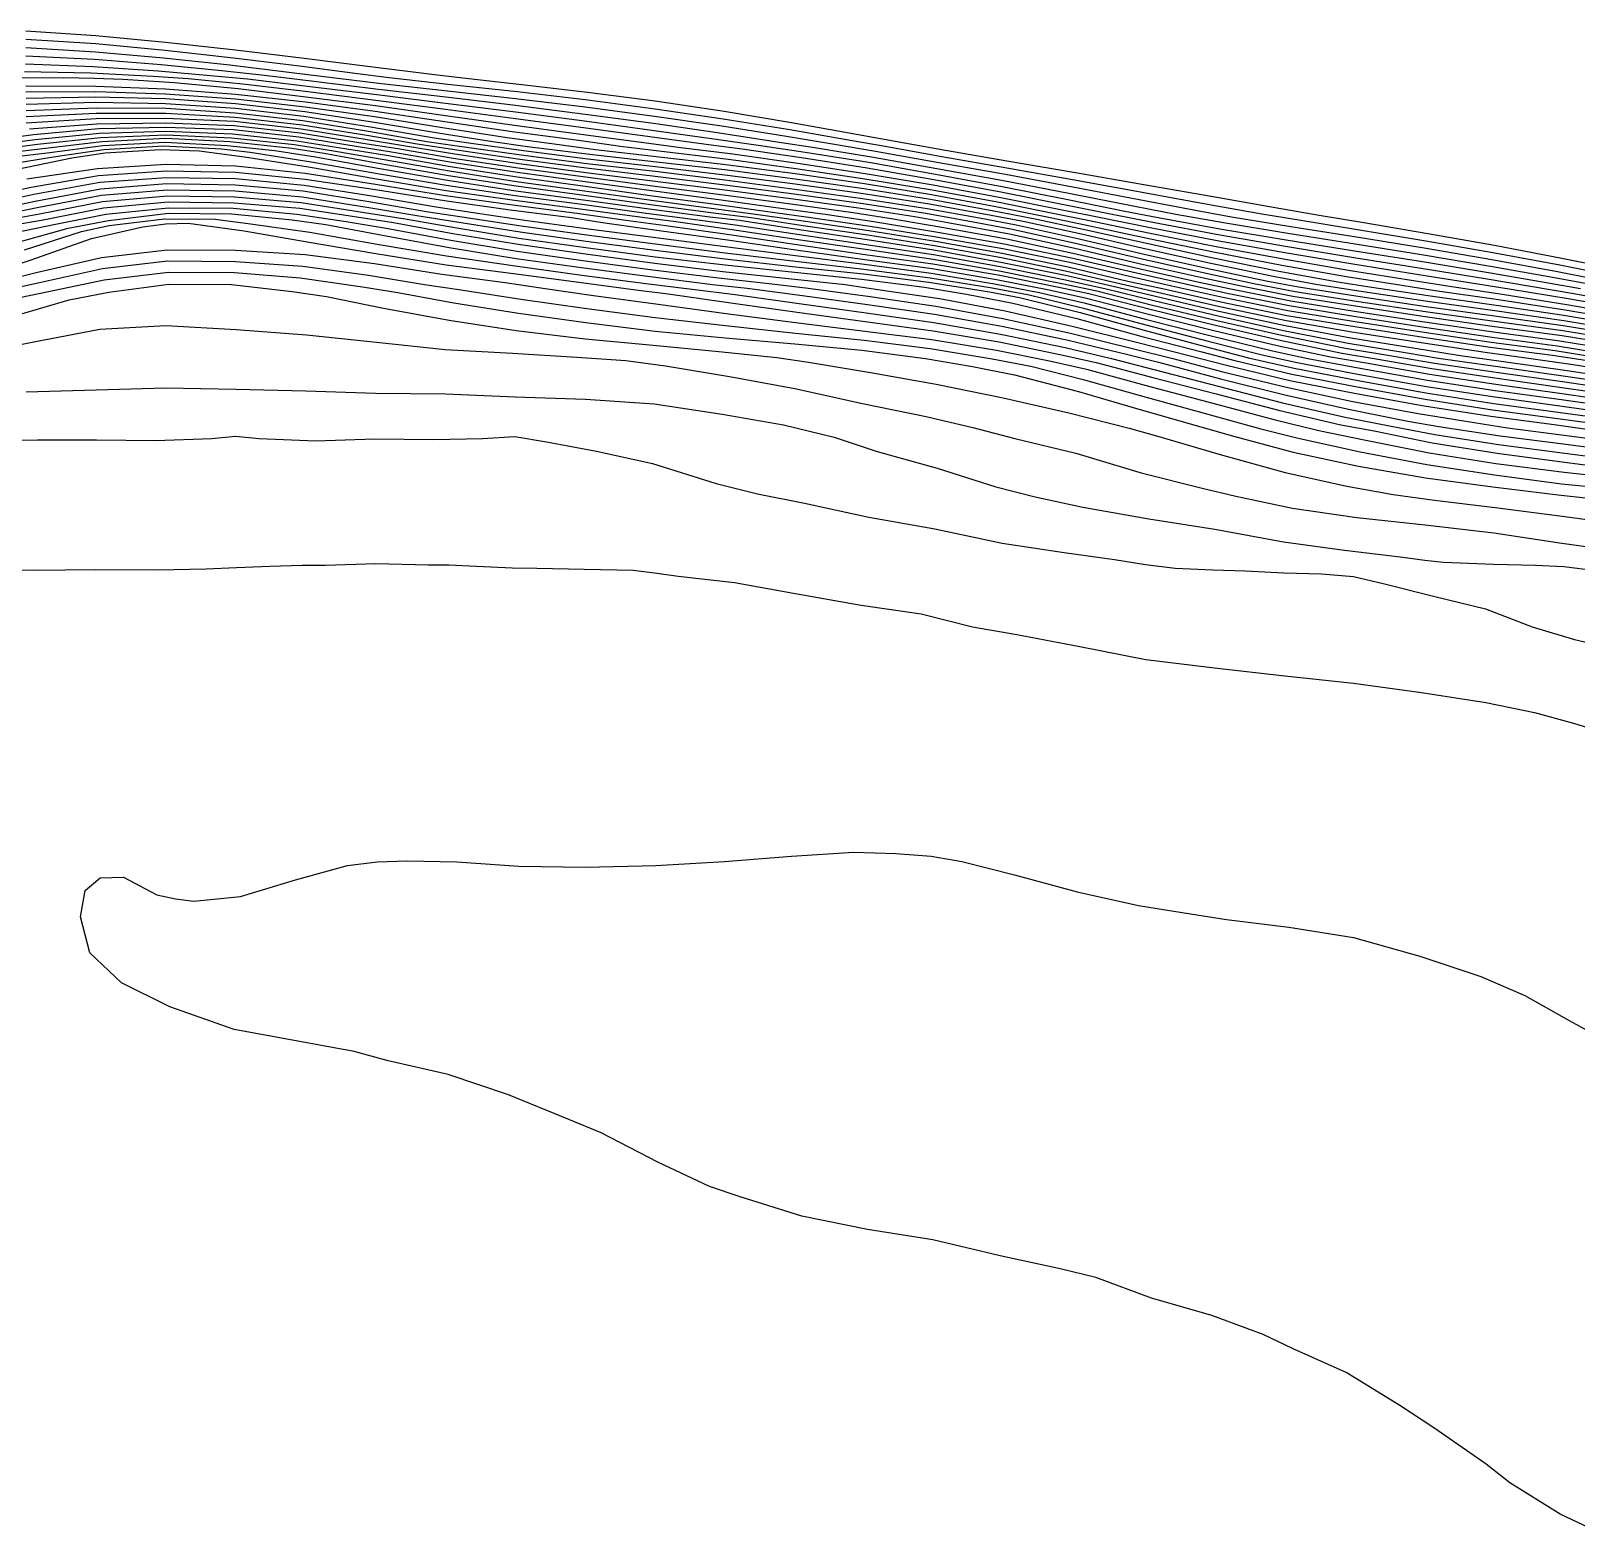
# Model space of a CAD drawing. Header units: feet. Extents: x 333642 to 335017, y 470420 to 471851.
# Drawn here: x 334462.9 to 334573.3, y 471728.4 to 471835.8 of the extents above; entities that cross this region are included whole.
import ezdxf

# ---------------------------------------------------------------- set-up
doc = ezdxf.new("R2010")
doc.units = ezdxf.units.FT
doc.header["$MEASUREMENT"] = 0
doc.layers.add('Contour', color=7, linetype='CONTINUOUS', true_color=0xffffff)

msp = doc.modelspace()

# ---------------------------------------------------------------- linework, layer by layer
at = {"layer": 'Contour', "color": 18, "linetype": 'Continuous', "true_color": 0x000000}
for points, elevation in [([(334462.501088, 471835.7799), (334467.489903, 471835.446733), (334472.476053, 471834.972446), (334477.488289, 471834.426048), (334482.382607, 471833.834665), (334487.11343, 471833.234944), (334491.510637, 471832.681568), (334493.729625, 471832.413193), (334497.946185, 471831.944608), (334502.646708, 471831.399627), (334507.491522, 471830.771486), (334512.427816, 471830.041396), (334517.245592, 471829.238152), (334521.882017, 471828.400734), (334525.320816, 471827.773401), (334528.255279, 471827.240314), (334532.777917, 471826.456708), (334537.551822, 471825.646388), (334542.435166, 471824.804569), (334547.245109, 471823.958006), (334551.824099, 471823.149597), (334554.972721, 471822.612478), (334558.169611, 471822.072312), (334562.740552, 471821.304588), (334567.503278, 471820.458847), (334572.30863, 471819.540041), (334577.0028, 471818.592769)], -21.5), ([(334462.498303, 471834.58634), (334467.484216, 471834.293028), (334472.339442, 471833.864655), (334477.079991, 471833.348536), (334481.484667, 471832.810777), (334483.63198, 471832.547184), (334487.930291, 471832.027134), (334492.636691, 471831.490605), (334497.502026, 471830.952791), (334502.494903, 471830.353423), (334507.441748, 471829.689087), (334512.250446, 471828.987705), (334516.882003, 471828.24139), (334520.318092, 471827.673856), (334523.247693, 471827.180962), (334527.777298, 471826.380691), (334532.546686, 471825.525956), (334537.348075, 471824.63056), (334542.104897, 471823.715236), (334546.508289, 471822.882318), (334548.68976, 471822.489392), (334552.940526, 471821.791945), (334557.642564, 471821.050505), (334562.480171, 471820.263904), (334567.30887, 471819.441623), (334572.011938, 471818.577302), (334576.109697, 471817.77725)], -20.5), ([(334462.499577, 471835.183141), (334467.486914, 471834.869904), (334472.465099, 471834.405719), (334477.333804, 471833.860527), (334482.049909, 471833.281796), (334486.214402, 471832.744413), (334488.479133, 471832.450081), (334492.883839, 471831.95288), (334497.61799, 471831.435811), (334502.495247, 471830.870959), (334507.483759, 471830.218963), (334512.358297, 471829.500193), (334517.108768, 471828.718273), (334521.57057, 471827.931566), (334523.928807, 471827.529212), (334527.981299, 471826.807417), (334532.647748, 471825.986857), (334537.471079, 471825.135948), (334542.321285, 471824.249867), (334546.996254, 471823.397383), (334550.866916, 471822.708842), (334553.380335, 471822.283819), (334557.84387, 471821.563589), (334562.588636, 471820.778441), (334567.388319, 471819.944766), (334572.183767, 471819.047645), (334576.733406, 471818.139577)], -21), ([(334462.497268, 471833.989501), (334467.406682, 471833.750915), (334472.178046, 471833.378682), (334476.728987, 471832.912825), (334479.561515, 471832.614627), (334483.088866, 471832.187035), (334487.70587, 471831.622859), (334492.53416, 471831.056363), (334497.503417, 471830.471764), (334502.4946, 471829.835876), (334507.362063, 471829.173258), (334512.083474, 471828.494192), (334516.513265, 471827.798444), (334518.742351, 471827.460242), (334522.949628, 471826.778169), (334527.633983, 471825.94961), (334532.400785, 471825.083235), (334537.195014, 471824.162848), (334541.781374, 471823.240462), (334544.71684, 471822.68733), (334548.120533, 471822.073391), (334552.723447, 471821.312919), (334557.540995, 471820.559533), (334562.42991, 471819.772405), (334567.213222, 471818.965661), (334571.795885, 471818.14714), (334574.885809, 471817.574179)], -20), ([(334461.824291, 471832.417122), (334465.199544, 471832.447904), (334467.409297, 471832.410497), (334469.432244, 471832.329342), (334473.098404, 471832.097375), (334477.674298, 471831.649593), (334482.504919, 471831.076917), (334487.482657, 471830.445571), (334492.505211, 471829.73616), (334497.427033, 471829.037164), (334502.18009, 471828.40247), (334506.672405, 471827.792615), (334509.315919, 471827.446737), (334513.033857, 471826.978802), (334517.69351, 471826.331576), (334522.515447, 471825.589428), (334527.363667, 471824.781541), (334532.090373, 471823.896198), (334536.584691, 471822.977293), (334538.99161, 471822.499587), (334543.007685, 471821.6878), (334547.66618, 471820.789143), (334552.523616, 471819.933613), (334557.369849, 471819.11496), (334562.083867, 471818.364061), (334566.450965, 471817.660713), (334568.549556, 471817.330087), (334572.909767, 471816.616083), (334577.630674, 471815.782681)], -18.5), ([(334462.397603, 471832.870631), (334467.144844, 471832.769841), (334471.607894, 471832.544428), (334474.104116, 471832.373955), (334478.006473, 471832.00627), (334482.667177, 471831.452693), (334487.506109, 471830.837733), (334492.502039, 471830.176606), (334497.512286, 471829.509666), (334502.37555, 471828.868307), (334507.099992, 471828.224791), (334511.500905, 471827.634359), (334513.722669, 471827.338098), (334517.950404, 471826.725121), (334522.641116, 471825.991684), (334527.426211, 471825.164088), (334532.205552, 471824.275284), (334536.825856, 471823.346552), (334540.037212, 471822.695323), (334543.202279, 471822.07082), (334547.755743, 471821.217374), (334552.561601, 471820.389492), (334557.449966, 471819.586717), (334562.255175, 471818.819359), (334566.835825, 471818.067032), (334570.075905, 471817.535595), (334573.182506, 471817.002056), (334577.757592, 471816.179503)], -19), ([(334462.470659, 471833.413868), (334467.295566, 471833.242046), (334471.941996, 471832.936348), (334475.697466, 471832.6019), (334478.337443, 471832.346907), (334482.821411, 471831.815239), (334487.580612, 471831.223991), (334492.499274, 471830.616935), (334497.507615, 471829.990783), (334502.448987, 471829.347179), (334507.255736, 471828.691214), (334511.851089, 471828.049785), (334515.180872, 471827.564976), (334518.216031, 471827.111807), (334522.766079, 471826.388442), (334527.529581, 471825.546646), (334532.29353, 471824.660736), (334537.002231, 471823.729738), (334541.081986, 471822.887934), (334543.461295, 471822.435128), (334547.872442, 471821.635836), (334552.61169, 471820.840192), (334557.499537, 471820.065123), (334562.36672, 471819.286685), (334567.079205, 471818.500079), (334571.487605, 471817.738333), (334573.665623, 471817.352936)], -19.5), ([(334462.499938, 471831.860784), (334467.495356, 471831.829511), (334472.487938, 471831.637714), (334477.486264, 471831.255119), (334482.477156, 471830.715658), (334487.478634, 471830.052306), (334492.452387, 471829.304122), (334497.271028, 471828.591188), (334501.835732, 471827.979432), (334505.004545, 471827.543794), (334508.167773, 471827.15049), (334512.739903, 471826.603867), (334517.556849, 471825.951485), (334522.473449, 471825.213766), (334527.307667, 471824.420844), (334531.971558, 471823.547335), (334536.032808, 471822.722246), (334538.437811, 471822.237207), (334542.884682, 471821.313403), (334547.609562, 471820.371764), (334552.428953, 471819.479745), (334557.200192, 471818.655481), (334561.711523, 471817.938027), (334564.445912, 471817.494377), (334568.059808, 471816.956246), (334572.685289, 471816.225148), (334577.514886, 471815.387876)], -18), ([(334462.501838, 471831.419065), (334467.497859, 471831.444378), (334472.487939, 471831.289301), (334477.483503, 471830.918259), (334482.471383, 471830.358337), (334487.426184, 471829.651974), (334492.280694, 471828.87346), (334496.905264, 471828.162484), (334500.266983, 471827.702813), (334503.225428, 471827.299766), (334507.766766, 471826.777154), (334512.552477, 471826.227361), (334517.501784, 471825.578748), (334522.447987, 471824.85721), (334527.251461, 471824.076825), (334531.848299, 471823.222013), (334535.290677, 471822.540531), (334538.247641, 471821.921979), (334542.800926, 471820.946441), (334547.532129, 471819.965343), (334552.301384, 471819.035276), (334556.922535, 471818.220061), (334560.429852, 471817.665006), (334563.266655, 471817.212664), (334567.787513, 471816.568647), (334572.55414, 471815.834592), (334577.437646, 471815.006933)], -17.5), ([(334462.504666, 471830.977438), (334467.501302, 471831.059317), (334472.488357, 471830.940894), (334477.480617, 471830.581445), (334482.43908, 471830.013133), (334487.271172, 471829.272353), (334491.9727, 471828.48101), (334495.723947, 471827.893641), (334498.358477, 471827.520416), (334502.819825, 471826.960403), (334507.578022, 471826.423043), (334512.482914, 471825.858062), (334517.504324, 471825.207671), (334522.416984, 471824.503314), (334527.182954, 471823.737579), (334531.695877, 471822.906299), (334534.543248, 471822.358527), (334538.092024, 471821.594971), (334542.730746, 471820.57321), (334547.399162, 471819.557549), (334552.096421, 471818.604757), (334556.451093, 471817.818612), (334558.559726, 471817.485378), (334562.919276, 471816.829683), (334567.628657, 471816.17765), (334572.474625, 471815.446919), (334577.380378, 471814.630606)], -17), ([(334462.508411, 471830.535951), (334467.505675, 471830.674363), (334472.48919, 471830.592506), (334477.477609, 471830.244678), (334482.370386, 471829.679287), (334487.136125, 471828.929811), (334491.688597, 471828.139265), (334494.335326, 471827.745441), (334498.065003, 471827.217584), (334502.685114, 471826.629992), (334507.51331, 471826.087897), (334512.482742, 471825.498154), (334517.506932, 471824.836575), (334522.379156, 471824.152613), (334527.099147, 471823.404169), (334531.506637, 471822.6026), (334533.80468, 471822.172571), (334537.963878, 471821.258446), (334542.598991, 471820.196035), (334547.226581, 471819.168304), (334551.787713, 471818.211302), (334554.720586, 471817.674267), (334558.123942, 471817.14252), (334562.724488, 471816.45242), (334567.53778, 471815.798865), (334572.457262, 471815.072135), (334577.320679, 471814.268077)], -16.5), ([(334462.513058, 471830.094651), (334467.510966, 471830.289552), (334472.490436, 471830.244153), (334477.466043, 471829.922241), (334482.301001, 471829.361794), (334486.99513, 471828.609564), (334491.169179, 471827.878562), (334493.494775, 471827.538658), (334497.904928, 471826.909484), (334502.609718, 471826.302378), (334507.485122, 471825.743322), (334512.482569, 471825.138251), (334517.483844, 471824.474193), (334522.310075, 471823.805012), (334526.9472, 471823.080187), (334530.68612, 471822.403307), (334533.310227, 471821.910857), (334537.810562, 471820.917835), (334542.446712, 471819.823361), (334547.034162, 471818.793152), (334551.184308, 471817.899862), (334553.486979, 471817.469695), (334557.891204, 471816.785806), (334562.61834, 471816.075483), (334567.496459, 471815.415103), (334572.425556, 471814.707858), (334577.256657, 471813.916349)], -16), ([(334462.518589, 471829.653583), (334467.51716, 471829.90492), (334472.49209, 471829.895847), (334477.441364, 471829.618708), (334482.248043, 471829.063938), (334486.884415, 471828.315294), (334490.477063, 471827.705051), (334493.317166, 471827.265336), (334497.825823, 471826.607657), (334502.571737, 471825.984091), (334507.483447, 471825.391569), (334512.482396, 471824.778354), (334517.433177, 471824.119604), (334522.199609, 471823.462646), (334526.70143, 471822.770187), (334529.469125, 471822.261623), (334533.042102, 471821.591913), (334537.649639, 471820.582714), (334542.318705, 471819.476667), (334546.886531, 471818.453687), (334550.289235, 471817.722082), (334553.257095, 471817.153792), (334557.788962, 471816.439634), (334562.572897, 471815.713875), (334567.498312, 471815.028021), (334572.386907, 471814.346804), (334577.176789, 471813.570257)], -15.5), ([(334462.524983, 471829.212791), (334467.524241, 471829.5205), (334472.49415, 471829.547602), (334477.412079, 471829.317641), (334482.184697, 471828.769889), (334486.749247, 471828.028346), (334489.776736, 471827.53439), (334493.172132, 471826.981377), (334497.760358, 471826.300207), (334502.539822, 471825.662438), (334507.481721, 471825.039831), (334512.46864, 471824.419606), (334517.353562, 471823.767194), (334522.025547, 471823.127374), (334526.054072, 471822.514355), (334528.407936, 471822.076508), (334532.830726, 471821.258473), (334537.505686, 471820.242414), (334542.192612, 471819.134554), (334546.695003, 471818.124027), (334549.386292, 471817.545019), (334553.07864, 471816.823035), (334557.708394, 471816.086105), (334562.537064, 471815.348484), (334567.49904, 471814.640969), (334572.338222, 471813.98922), (334577.073953, 471813.230766)], -15), ([(334462.742783, 471828.770874), (334467.566295, 471829.138212), (334472.49661, 471829.19943), (334477.377219, 471829.019435), (334482.108687, 471828.480396), (334486.58372, 471827.750477), (334489.079997, 471827.363594), (334493.05329, 471826.688802), (334497.705998, 471825.988063), (334502.512894, 471825.3379), (334507.479944, 471824.688108), (334512.384894, 471824.066617), (334517.184527, 471823.413947), (334521.651753, 471822.802418), (334524.2137, 471822.395937), (334527.997835, 471821.750414), (334532.635568, 471820.908154), (334537.355545, 471819.893926), (334542.079806, 471818.798573), (334546.393937, 471817.820227), (334548.543149, 471817.354577), (334552.938263, 471816.481289), (334557.644102, 471815.727058), (334562.510771, 471814.978842), (334567.424652, 471814.25666), (334572.178401, 471813.614014), (334576.732274, 471812.88126)], -14.5), ([(334458.945331, 471827.834972), (334463.036437, 471828.375907), (334467.710063, 471828.794607), (334472.505476, 471828.887355), (334477.333699, 471828.723968), (334482.013171, 471828.195699), (334486.255283, 471827.504602), (334488.491094, 471827.16765), (334492.951819, 471826.388379), (334497.658902, 471825.671209), (334502.494285, 471825.006609), (334507.41026, 471824.332684), (334512.20479, 471823.708998), (334516.803161, 471823.062056), (334519.809901, 471822.645708), (334523.128568, 471822.148969), (334527.70007, 471821.399957), (334532.452078, 471820.555899), (334537.250535, 471819.559041), (334541.919288, 471818.474257), (334545.41786, 471817.682852), (334548.277693, 471817.050187), (334552.81912, 471816.136047), (334557.588837, 471815.367069), (334562.500104, 471814.60179), (334567.340964, 471813.88362), (334571.993833, 471813.255557), (334576.069158, 471812.601308)], -14), ([(334459.659898, 471827.564077), (334463.161375, 471828.023545), (334467.769132, 471828.477305), (334472.502623, 471828.6197), (334477.273026, 471828.4306), (334481.879286, 471827.915811), (334485.44564, 471827.343915), (334488.277614, 471826.882571), (334492.857454, 471826.078876), (334497.614272, 471825.348108), (334502.478748, 471824.670416), (334507.307167, 471823.994695), (334511.989585, 471823.373095), (334516.038329, 471822.797912), (334518.445041, 471822.464748), (334522.86201, 471821.828791), (334527.573277, 471821.058598), (334532.352825, 471820.212738), (334537.149604, 471819.231522), (334541.707518, 471818.15945), (334544.429595, 471817.550323), (334548.077266, 471816.73106), (334552.726987, 471815.783865), (334557.545506, 471815.003533), (334562.469279, 471814.237604), (334567.274141, 471813.525735), (334571.842046, 471812.916673), (334575.193696, 471812.388923)], -13.5), ([(334460.380845, 471827.31085), (334463.313701, 471827.682596), (334467.839893, 471828.165603), (334472.49845, 471828.356533), (334477.197956, 471828.142559), (334481.711689, 471827.645431), (334484.626704, 471827.189448), (334488.109391, 471826.586837), (334492.781573, 471825.764348), (334497.577815, 471825.022066), (334502.446278, 471824.346586), (334507.240003, 471823.678561), (334511.844322, 471823.065291), (334515.19672, 471822.61084), (334518.241491, 471822.173645), (334522.771394, 471821.513026), (334527.526749, 471820.734758), (334532.294195, 471819.883315), (334537.027574, 471818.910518), (334541.395099, 471817.871606), (334543.558615, 471817.396933), (334547.932144, 471816.401983), (334552.658778, 471815.427479), (334557.515056, 471814.635499), (334562.430221, 471813.876931), (334567.188881, 471813.174467), (334571.648325, 471812.590995), (334574.314042, 471812.178286)], -13), ([(334461.093694, 471827.070909), (334463.499798, 471827.355559), (334467.924858, 471827.860524), (334472.492496, 471828.098804), (334477.104651, 471827.861011), (334481.500873, 471827.387057), (334483.8169, 471827.037077), (334487.976289, 471826.282878), (334492.720302, 471825.445818), (334497.547912, 471824.693593), (334502.406462, 471824.025848), (334507.156342, 471823.36789), (334511.659922, 471822.768051), (334514.349996, 471822.426761), (334518.081846, 471821.870369), (334522.699502, 471821.191293), (334527.473697, 471820.425699), (334532.252724, 471819.565283), (334536.937615, 471818.60421), (334540.818659, 471817.692265), (334543.400471, 471817.105541), (334547.862218, 471816.072661), (334552.625845, 471815.075153), (334557.452155, 471814.230232), (334562.262694, 471813.494391), (334566.82812, 471812.814759), (334569.948334, 471812.386845), (334573.133765, 471811.92077), (334577.75864, 471811.18765)], -12.5), ([(334461.600787, 471826.763552), (334464.015762, 471827.070042), (334467.995816, 471827.574169), (334472.441148, 471827.832131), (334476.894406, 471827.590218), (334480.305225, 471827.22113), (334483.212755, 471826.772208), (334487.795903, 471825.944717), (334492.631907, 471825.102054), (334497.535636, 471824.350996), (334502.356594, 471823.70838), (334507.049958, 471823.063509), (334511.396729, 471822.487291), (334513.532351, 471822.237461), (334517.954323, 471821.557076), (334522.641432, 471820.86429), (334527.42542, 471820.115459), (334532.204791, 471819.25058), (334536.832232, 471818.30413), (334540.232872, 471817.519142), (334543.268047, 471816.804171), (334547.802889, 471815.738311), (334552.535418, 471814.720012), (334557.241189, 471813.823443), (334561.823172, 471813.091653), (334564.91518, 471812.599194), (334568.160115, 471812.132813), (334572.711123, 471811.501627), (334577.55681, 471810.767162)], -12), ([(334461.817681, 471826.347376), (334464.925424, 471826.840013), (334468.064702, 471827.308616), (334472.31643, 471827.568107), (334476.474797, 471827.35329), (334478.522521, 471827.117547), (334482.8879, 471826.426496), (334487.643398, 471825.585451), (334492.553469, 471824.743718), (334497.488458, 471824.013051), (334502.261767, 471823.381295), (334506.845729, 471822.75347), (334510.191334, 471822.31371), (334513.217983, 471821.917542), (334517.811998, 471821.216789), (334522.574632, 471820.516475), (334527.400519, 471819.785099), (334532.149226, 471818.939717), (334536.708453, 471818.011402), (334539.644721, 471817.350029), (334543.156924, 471816.49451), (334547.745158, 471815.401235), (334552.420131, 471814.363469), (334557.047725, 471813.451463), (334561.263168, 471812.758801), (334563.497237, 471812.39035), (334567.904601, 471811.750261), (334572.593206, 471811.095844), (334577.504224, 471810.365039)], -11.5), ([(334461.982814, 471825.916526), (334465.791677, 471826.696039), (334468.154772, 471827.058542), (334472.121006, 471827.308865), (334474.88204, 471827.194321), (334478.119407, 471826.771263), (334482.706208, 471826.051942), (334487.55332, 471825.209767), (334492.550612, 471824.378052), (334497.425615, 471823.679164), (334502.132257, 471823.062385), (334506.559705, 471822.460364), (334508.977124, 471822.150585), (334512.997078, 471821.582117), (334517.708489, 471820.869678), (334522.525212, 471820.165353), (334527.371752, 471819.457359), (334532.08462, 471818.633304), (334536.56269, 471817.727382), (334539.061164, 471817.182683), (334543.063485, 471816.17794), (334547.658359, 471815.067609), (334552.309683, 471814.012009), (334556.854918, 471813.090727), (334560.162199, 471812.542607), (334563.224234, 471812.027856), (334567.783141, 471811.349334), (334572.536884, 471810.683779), (334577.503506, 471809.948308)], -11), ([(334458.169833, 471823.593472), (334462.873846, 471824.604306), (334467.698047, 471825.438549), (334472.526864, 471825.770906), (334477.474889, 471825.669386), (334482.463192, 471825.179849), (334487.499768, 471824.440396), (334492.419358, 471823.654505), (334497.133428, 471822.992987), (334501.500595, 471822.428555), (334503.728874, 471822.078551), (334507.936632, 471821.495209), (334512.665622, 471820.829996), (334517.541933, 471820.120794), (334522.483778, 471819.445168), (334527.286095, 471818.79058), (334531.894425, 471818.011052), (334535.658926, 471817.262715), (334538.322769, 471816.674805), (334542.864559, 471815.49618), (334547.432677, 471814.360229), (334551.972555, 471813.285963), (334555.656807, 471812.501685), (334558.324583, 471812.045012), (334562.856103, 471811.237262), (334567.612614, 471810.509695), (334572.480294, 471809.834277), (334577.443662, 471809.119003)], -10), ([(334462.552681, 471825.210424), (334467.616628, 471825.930444), (334472.522941, 471826.252849), (334477.472114, 471826.122802), (334482.462028, 471825.601792), (334487.501785, 471824.829781), (334492.508956, 471824.013867), (334497.316486, 471823.335646), (334501.901172, 471822.738919), (334505.395761, 471822.243035), (334508.245741, 471821.867713), (334512.80649, 471821.215977), (334517.614757, 471820.501803), (334522.508026, 471819.801011), (334527.33773, 471819.131414), (334532.00799, 471818.330549), (334536.360414, 471817.457694), (334538.510109, 471817.005619), (334542.983386, 471815.854013), (334547.565709, 471814.730751), (334552.171815, 471813.663367), (334556.593497, 471812.745977), (334559.055332, 471812.339936), (334563.026962, 471811.646992), (334567.693275, 471810.939363), (334572.49512, 471810.266925), (334577.502817, 471809.531565)], -10.5), ([(334458.744567, 471823.142312), (334463.056109, 471824.097649), (334467.787061, 471824.956195), (334472.537135, 471825.303949), (334477.47759, 471825.216009), (334482.402516, 471824.755715), (334487.223643, 471823.979658), (334491.842441, 471823.200635), (334494.963211, 471822.730831), (334498.175577, 471822.242483), (334502.721343, 471821.635841), (334507.53379, 471821.006538), (334512.507046, 471820.35341), (334517.531661, 471819.722434), (334522.454973, 471819.092365), (334527.224242, 471818.455025), (334531.756913, 471817.701034), (334534.947127, 471817.077298), (334538.173113, 471816.332892), (334542.717969, 471815.128469), (334547.24566, 471813.978776), (334551.639726, 471812.911629), (334554.158822, 471812.351135), (334558.022405, 471811.645637), (334562.71995, 471810.803097), (334567.545889, 471810.063177), (334572.46861, 471809.389054), (334577.337876, 471808.707779)], -9.5), ([(334459.440809, 471822.821403), (334463.167378, 471823.615942), (334467.836808, 471824.488308), (334472.560175, 471824.863154), (334477.474469, 471824.767328), (334482.311268, 471824.33412), (334487.02611, 471823.578949), (334491.285815, 471822.845588), (334493.524681, 471822.51364), (334497.918035, 471821.841334), (334502.603617, 471821.19787), (334507.482653, 471820.558528), (334512.507389, 471819.920726), (334517.528349, 471819.321746), (334522.420571, 471818.743112), (334527.149838, 471818.125716), (334531.589845, 471817.402519), (334534.237525, 471816.897778), (334538.030567, 471815.985492), (334542.579159, 471814.754702), (334547.042337, 471813.596943), (334550.896044, 471812.628731), (334553.390704, 471812.064879), (334557.860396, 471811.220504), (334562.645019, 471810.356639), (334567.523972, 471809.602311), (334572.34647, 471808.940377), (334577.082145, 471808.279991)], -9), ([(334460.14815, 471822.513414), (334463.302636, 471823.147509), (334467.896216, 471824.026895), (334472.587496, 471824.425939), (334477.448395, 471824.33692), (334482.2481, 471823.916848), (334486.883143, 471823.18418), (334490.450886, 471822.580888), (334493.3174, 471822.123186), (334497.826145, 471821.410165), (334502.562428, 471820.747628), (334507.484203, 471820.092585), (334512.507662, 471819.488057), (334517.525211, 471818.920993), (334522.379275, 471818.398013), (334527.059946, 471817.803828), (334531.386201, 471817.11801), (334533.542492, 471816.720463), (334537.891005, 471815.633137), (334542.444922, 471814.380184), (334546.825707, 471813.220669), (334549.921008, 471812.412412), (334553.174798, 471811.66098), (334557.764427, 471810.778603), (334562.599616, 471809.901111), (334567.46298, 471809.143869), (334572.218206, 471808.497574), (334576.801635, 471807.862267)], -8.5), ([(334460.852679, 471822.212798), (334463.467551, 471822.695327), (334467.967501, 471823.573242), (334472.620078, 471823.992936), (334477.415544, 471823.911168), (334482.169883, 471823.507268), (334486.704204, 471822.80343), (334489.605026, 471822.330065), (334493.157899, 471821.714778), (334497.754106, 471820.969843), (334502.530505, 471820.292217), (334507.485685, 471819.626669), (334512.507863, 471819.0554), (334517.457223, 471818.527133), (334522.239527, 471818.019458), (334526.75554, 471817.455346), (334529.75519, 471816.951465), (334533.073721, 471816.313631), (334537.644033, 471815.204279), (334542.227827, 471813.955679), (334546.574599, 471812.838533), (334548.949648, 471812.20747), (334553.013587, 471811.241541), (334557.691372, 471810.329037), (334562.55781, 471809.442471), (334567.373037, 471808.68967), (334572.028931, 471808.065074), (334576.248781, 471807.484831)], -8), ([(334461.504474, 471821.894588), (334463.727104, 471822.271779), (334468.056586, 471823.12623), (334472.660676, 471823.562798), (334477.376481, 471823.494775), (334482.072455, 471823.107115), (334486.479072, 471822.440346), (334488.76981, 471822.087225), (334493.034749, 471821.292586), (334497.697463, 471820.522266), (334502.505795, 471819.832608), (334507.473345, 471819.159757), (334512.339934, 471818.585042), (334517.035275, 471818.086954), (334521.068282, 471817.639102), (334523.422148, 471817.283251), (334527.813341, 471816.639664), (334532.514636, 471815.771023), (334537.308006, 471814.673439), (334541.991746, 471813.509247), (334545.751215, 471812.554147), (334548.341948, 471811.868379), (334552.869204, 471810.78277), (334557.62281, 471809.851775), (334562.483982, 471808.972166), (334567.248757, 471808.227291), (334571.760756, 471807.628314), (334574.781833, 471807.206645)], -7.5), ([(334461.728152, 471821.360294), (334464.615797, 471821.961589), (334468.203928, 471822.665098), (334472.68999, 471823.139959), (334477.317924, 471823.094694), (334481.869837, 471822.680474), (334485.396531, 471822.158146), (334488.254951, 471821.678981), (334492.879511, 471820.812627), (334497.62226, 471820.030813), (334502.485457, 471819.338647), (334507.320443, 471818.684617), (334512.017218, 471818.116674), (334516.059222, 471817.66478), (334518.436839, 471817.375858), (334522.864232, 471816.779335), (334527.557933, 471816.085432), (334532.348009, 471815.221509), (334537.184116, 471814.16825), (334541.72063, 471813.056333), (334544.503404, 471812.35286), (334548.084978, 471811.404141), (334552.733765, 471810.288676), (334557.385423, 471809.280658), (334562.052484, 471808.416003), (334566.049191, 471807.767762), (334568.42884, 471807.396153), (334572.834383, 471806.83583), (334577.612465, 471806.197585)], -7), ([(334462.108385, 471820.716294), (334465.52474, 471821.672361), (334468.391649, 471822.223487), (334472.701982, 471822.742567), (334477.208866, 471822.698773), (334481.52989, 471822.266073), (334483.944224, 471821.929026), (334487.990507, 471821.176242), (334492.750958, 471820.301091), (334497.557548, 471819.516724), (334502.394524, 471818.837494), (334507.129594, 471818.207401), (334511.596275, 471817.654428), (334514.064658, 471817.390538), (334518.02047, 471816.868022), (334522.676736, 471816.219991), (334527.46366, 471815.513362), (334532.280132, 471814.67305), (334537.020365, 471813.662867), (334541.199075, 471812.653435), (334543.482505, 471812.088347), (334547.905373, 471810.910649), (334552.508631, 471809.750584), (334557.055422, 471808.720242), (334561.314016, 471807.882558), (334563.524536, 471807.493368), (334567.914016, 471806.833687), (334572.601322, 471806.220939), (334577.500997, 471805.588634)], -6.5), ([(334458.874354, 471818.101998), (334462.875652, 471819.412907), (334467.178579, 471820.945321), (334470.859774, 471821.778442), (334472.492493, 471821.992808), (334474.09514, 471822.026276), (334478.111937, 471821.481251), (334482.616859, 471820.708467), (334487.507835, 471819.86796), (334492.538032, 471819.060576), (334497.368589, 471818.427537), (334502.023314, 471817.807232), (334506.103197, 471817.266899), (334508.428454, 471816.977593), (334512.904882, 471816.329885), (334517.651675, 471815.666502), (334522.510808, 471814.989079), (334527.363537, 471814.334367), (334532.077163, 471813.544509), (334536.545323, 471812.627004), (334539.015625, 471812.08011), (334543.063828, 471810.998381), (334547.600125, 471809.822178), (334552.163783, 471808.639194), (334556.528618, 471807.621028), (334558.896535, 471807.170859), (334563.051521, 471806.331772), (334567.702166, 471805.576409), (334572.509246, 471804.936503), (334577.497943, 471804.307836)], -5.5), ([(334462.388519, 471820.132796), (334466.471054, 471821.43465), (334468.452963, 471821.87395), (334472.416826, 471822.346085), (334476.038946, 471822.306557), (334478.377406, 471822.014461), (334482.810056, 471821.385742), (334487.605144, 471820.533835), (334492.560665, 471819.687144), (334497.486016, 471818.976454), (334502.258403, 471818.320866), (334506.835328, 471817.716665), (334510.133733, 471817.301297), (334513.214699, 471816.921423), (334517.796228, 471816.288583), (334522.571232, 471815.617467), (334527.410899, 471814.924373), (334532.192754, 471814.101739), (334536.816894, 471813.131437), (334540.109095, 471812.357428), (334543.235734, 471811.555187), (334547.743143, 471810.369589), (334552.348563, 471809.190942), (334556.833753, 471808.154901), (334560.107587, 471807.511215), (334563.242994, 471806.928919), (334567.789252, 471806.213329), (334572.546579, 471805.583407), (334577.499305, 471804.948292)], -6), ([(334459.81689, 471817.645665), (334463.241541, 471818.499915), (334467.900675, 471819.585297), (334472.602242, 471820.136542), (334477.48807, 471820.111263), (334482.467616, 471819.786079), (334487.424938, 471819.137961), (334492.243337, 471818.395216), (334496.758842, 471817.793126), (334499.624384, 471817.361916), (334503.078868, 471816.868212), (334507.707563, 471816.236416), (334512.56281, 471815.570712), (334517.527644, 471814.936159), (334522.483835, 471814.317774), (334527.283098, 471813.709904), (334531.892844, 471812.948192), (334535.685464, 471812.178668), (334538.339538, 471811.584965), (334542.852434, 471810.356537), (334547.373567, 471809.151938), (334551.812512, 471807.9768), (334554.943185, 471807.217684), (334558.184405, 471806.543558), (334562.832703, 471805.610636), (334567.595121, 471804.846922), (334572.499058, 471804.219401), (334577.488947, 471803.66775)], -5), ([(334460.759565, 471817.197456), (334463.456869, 471817.789335), (334467.975712, 471818.793827), (334472.631379, 471819.333671), (334477.475418, 471819.282091), (334482.298352, 471818.960613), (334486.987987, 471818.308615), (334491.000011, 471817.647706), (334493.441268, 471817.28883), (334497.877882, 471816.597657), (334502.599774, 471815.931459), (334507.491336, 471815.29257), (334512.513073, 471814.703824), (334517.519118, 471814.16907), (334522.423459, 471813.665508), (334527.152399, 471813.065806), (334531.599085, 471812.337304), (334534.343318, 471811.800129), (334538.09003, 471810.861383), (334542.60163, 471809.599695), (334547.017964, 471808.363713), (334550.806093, 471807.315715), (334553.375469, 471806.693796), (334557.910685, 471805.678352), (334562.673979, 471804.775009), (334567.505016, 471804.035993), (334572.304129, 471803.404519), (334576.957583, 471802.933149)], -4.5), ([(334461.574551, 471816.631489), (334463.988702, 471817.125654), (334468.103748, 471817.991083), (334472.686192, 471818.516876), (334477.40522, 471818.499228), (334482.115526, 471818.126454), (334486.567593, 471817.486985), (334489.089479, 471817.081902), (334493.090192, 471816.34034), (334497.722079, 471815.588043), (334502.527039, 471814.919109), (334507.493044, 471814.301439), (334512.506643, 471813.836237), (334517.468591, 471813.407739), (334522.27662, 471812.955744), (334526.829296, 471812.365914), (334530.189874, 471811.784556), (334533.185768, 471811.177921), (334537.75519, 471810.000964), (334542.251652, 471808.683472), (334546.513247, 471807.469873), (334548.94118, 471806.784092), (334553.108336, 471805.651232), (334557.771986, 471804.652907), (334562.573827, 471803.822386), (334567.377031, 471803.175272), (334572.05444, 471802.600881), (334576.397425, 471802.123517)], -4), ([(334462.025755, 471815.501761), (334465.600632, 471816.560191), (334468.432069, 471817.10974), (334472.728176, 471817.677426), (334477.208123, 471817.639264), (334481.525574, 471817.151893), (334484.001409, 471816.788054), (334488.061327, 471815.947117), (334492.764717, 471815.087087), (334497.56011, 471814.357669), (334502.493762, 471813.750412), (334507.339755, 471813.305944), (334512.031485, 471812.847781), (334516.185088, 471812.424574), (334518.454602, 471812.097627), (334522.889934, 471811.346169), (334527.572862, 471810.524378), (334532.372788, 471809.538381), (334537.080124, 471808.468749), (334541.379628, 471807.370273), (334543.515011, 471806.771926), (334547.901856, 471805.492032), (334552.549482, 471804.192671), (334556.935933, 471803.235623), (334560.255323, 471802.624791), (334563.22206, 471802.230861), (334567.753729, 471801.665825), (334572.544641, 471801.051658), (334577.428599, 471800.399984)], -3.5), ([(334459.196032, 471812.788326), (334463.058437, 471813.550179), (334467.78363, 471814.444698), (334472.511915, 471814.716326), (334477.536689, 471814.433314), (334482.554684, 471814.041837), (334487.553504, 471813.515502), (334492.466519, 471812.98646), (334497.287745, 471812.736633), (334501.898887, 471812.442463), (334505.401503, 471812.20248), (334508.230994, 471811.820187), (334512.797472, 471811.076395), (334517.470159, 471810.220609), (334522.31237, 471809.128797), (334526.871632, 471808.204215), (334530.211061, 471807.423413), (334533.203617, 471806.644551), (334537.579943, 471805.58909), (334542.23891, 471804.186626), (334546.594554, 471803.078012), (334549.011279, 471802.509252), (334553.063775, 471801.662999), (334557.662923, 471800.99288), (334562.54024, 471800.456464), (334567.452167, 471799.88514), (334572.312566, 471799.156623), (334576.823228, 471798.531533)], -3), ([(334462.526433, 471809.95995), (334467.52352, 471810.114773), (334472.506315, 471810.257193), (334477.49569, 471810.155722), (334482.509953, 471810.050024), (334487.498419, 471809.870482), (334492.49876, 471809.824895), (334497.479973, 471809.611257), (334502.504961, 471809.45182), (334507.428696, 471809.12456), (334512.279329, 471808.385884), (334516.668093, 471807.618199), (334520.291868, 471806.723209), (334523.366257, 471805.715385), (334527.645371, 471804.512044), (334531.861338, 471803.174843), (334534.656791, 471802.474416), (334538.081853, 471801.733946), (334542.791412, 471800.893698), (334547.509519, 471800.139466), (334552.408212, 471799.25351), (334556.778129, 471798.647072), (334560.950366, 471798.157044), (334562.521071, 471797.942959), (334563.861583, 471797.792562), (334567.425854, 471797.657801), (334570.448364, 471797.579671), (334572.45766, 471797.48917), (334574.373579, 471797.241325)], -2.5), ([(334459.763622, 471806.511554), (334463.333574, 471806.534547), (334467.547712, 471806.539234), (334471.763457, 471806.479851), (334475.79424, 471806.623777), (334477.486771, 471806.80092), (334479.166458, 471806.644992), (334483.228359, 471806.476511), (334487.430915, 471806.614155), (334491.6499, 471806.572905), (334495.137587, 471806.622487), (334497.451864, 471806.782459), (334499.717232, 471806.401908), (334503.289705, 471805.721441), (334507.299965, 471804.846337), (334511.860066, 471803.420764), (334514.812661, 471802.678222), (334518.180102, 471802.008653), (334522.764157, 471801.001359), (334527.496233, 471800.178497), (334532.305049, 471799.160518), (334536.735299, 471798.477811), (334540.336085, 471797.971056), (334542.551416, 471797.631164), (334544.669026, 471797.354838), (334547.362788, 471797.233869), (334549.685288, 471797.180761), (334552.442318, 471797.02299), (334555.137724, 471796.960212), (334557.423872, 471796.759703), (334559.65055, 471796.23384), (334563.149699, 471795.359508), (334566.854597, 471794.443587), (334570.18962, 471793.155911), (334573.235515, 471792.261812), (334577.831452, 471791.1893)], -2), ([(334459.51331, 471797.247893), (334463.105822, 471797.223943), (334467.486306, 471797.257955), (334471.901878, 471797.242601), (334475.395358, 471797.307415), (334477.565073, 471797.400601), (334479.934999, 471797.497883), (334482.248653, 471797.574191), (334483.928702, 471797.585016), (334487.510937, 471797.689769), (334491.254316, 471797.592249), (334492.740936, 471797.601662), (334494.715143, 471797.510146), (334497.277176, 471797.392132), (334499.023274, 471797.373818), (334502.423839, 471797.289219), (334505.924393, 471797.214347), (334507.431704, 471797.019698), (334509.123502, 471796.793093), (334513.165212, 471796.330362), (334517.635963, 471795.515581), (334522.219802, 471794.72601), (334526.520836, 471794.08996), (334530.188313, 471793.161476), (334533.340902, 471792.613444), (334537.851343, 471791.771508), (334542.579236, 471790.826154), (334547.486021, 471790.24595), (334552.519369, 471789.65716), (334557.431723, 471789.146076), (334562.294868, 471788.475723), (334566.87634, 471787.758329), (334570.377138, 471787.052343), (334573.147972, 471786.282841), (334577.392171, 471784.979271)], -1.5), ([(334575.096379, 471728.36391), (334572.213045, 471729.724354), (334568.598379, 471731.95348), (334566.917317, 471733.287575), (334563.176281, 471735.881841), (334560.725405, 471737.499662), (334556.892496, 471739.850753), (334553.098181, 471741.534154), (334550.965252, 471742.556649), (334547.287581, 471743.927538), (334542.978264, 471745.169748), (334539.000031, 471746.628852), (334536.446909, 471747.266195), (334532.151231, 471748.195979), (334527.334428, 471749.339492), (334522.671146, 471750.077469), (334517.967412, 471751.033884), (334513.570431, 471752.402165), (334511.381208, 471753.149596), (334507.674796, 471754.888409), (334503.624016, 471756.983387), (334501.32607, 471757.946775), (334497.002044, 471759.696439), (334492.67948, 471761.152237), (334488.405319, 471762.135807), (334485.957619, 471762.79033), (334481.943211, 471763.52973), (334477.394991, 471764.366544), (334472.77839, 471766.00413), (334469.330786, 471767.709327), (334467.075172, 471769.868096), (334466.41048, 471772.436506), (334466.734561, 471774.30159), (334467.811411, 471775.230013), (334469.478124, 471775.256392), (334471.862954, 471773.994985), (334473.182876, 471773.719718), (334474.497376, 471773.549712), (334477.848065, 471773.890151), (334481.772475, 471775.067868), (334485.490912, 471776.107701), (334487.605159, 471776.374477), (334489.759074, 471776.434682), (334493.316299, 471776.361208), (334497.740183, 471776.058598), (334502.514434, 471775.979287), (334507.541439, 471776.102685), (334512.446448, 471776.376305), (334517.249329, 471776.76878), (334521.695876, 471777.053355), (334524.695293, 471776.957572), (334527.216617, 471776.773625), (334529.411211, 471776.375827), (334533.191677, 471775.425988), (334537.656386, 471774.227994), (334542.05761, 471773.235523), (334545.758295, 471772.648506), (334548.334707, 471772.241357), (334552.809913, 471771.695558), (334557.434384, 471770.946933), (334562.162785, 471769.620103), (334566.525562, 471768.164), (334569.681321, 471766.805318), (334572.843859, 471765.016967), (334576.536283, 471762.993902)], -1)]:
    msp.add_lwpolyline(points, dxfattribs=dict(at, elevation=elevation))

doc.saveas('drawing.dxf')
